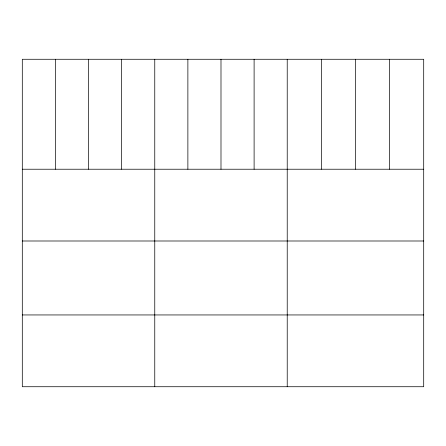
<?xml version="1.0" encoding="UTF-8"?>
<svg xmlns="http://www.w3.org/2000/svg" width="446" height="446" viewBox="0 0 446 446"><rect width="100%" height="100%" fill="white"/><g stroke="black" fill="none" stroke-linecap="round" stroke-linejoin="round"><path stroke-width="0.67" d="M423.7 169.224L423.7 386.727L22.3 386.727L22.3 59.273L423.7 59.273L423.7 169.224L22.3 169.224M22.3 240.996L423.7 240.996M22.3 314.948L423.7 314.948M389.581 59.273L389.581 169.224M355.462 59.273L355.462 169.224M321.343 59.273L321.343 169.224M287.224 59.273L287.224 386.727M254.108 59.273L254.108 169.224M220.993 59.273L220.993 169.224M187.877 59.273L187.877 169.224M154.762 59.273L154.762 386.727M121.646 59.273L121.646 169.224M88.531 59.273L88.531 169.224M55.416 59.273L55.416 169.224"/></g></svg>
